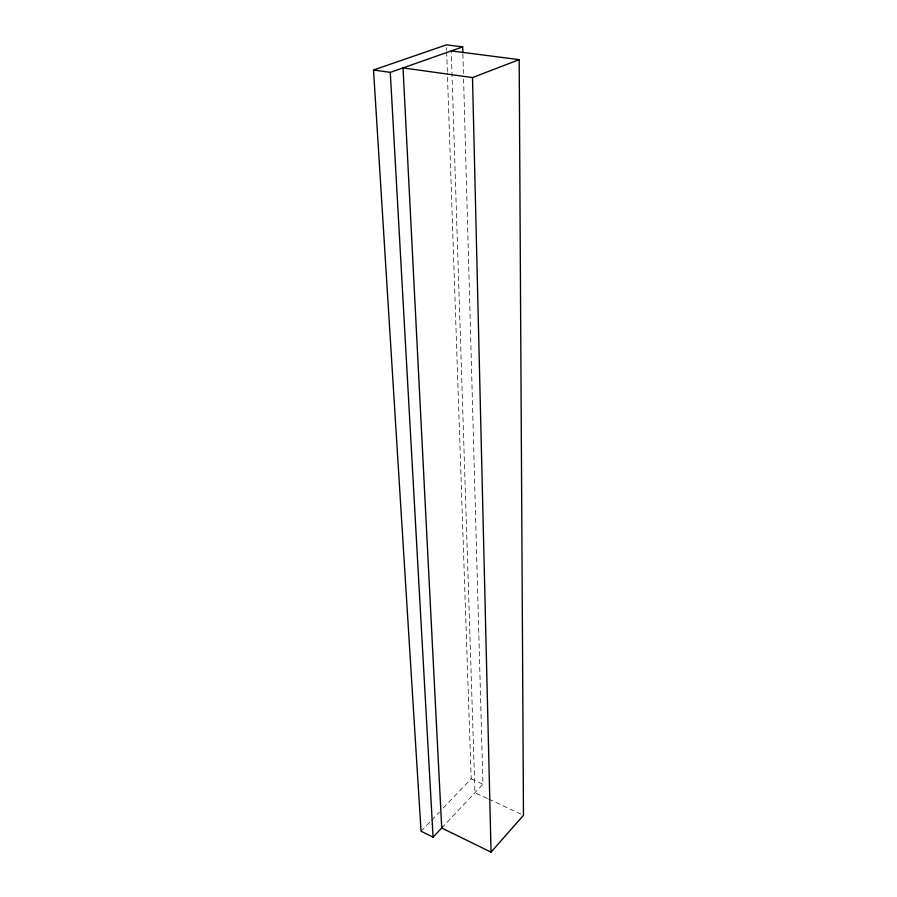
<?xml version="1.0" encoding="UTF-8"?>
<svg xmlns="http://www.w3.org/2000/svg" width="897" height="897" viewBox="0 0 897 897"><rect width="100%" height="100%" fill="white"/><g stroke="black" fill="none" stroke-linecap="round" stroke-linejoin="round"><path stroke-width="0.67" stroke-dasharray="4.49 3.36" d="M441.728 828.009L482.945 784.202L463.581 79.071M421.052 831.216L430.695 821.136M431.659 820.127L439.373 812.065M443.23 808.029L471.183 778.798L447.39 72.859M471.183 778.798L482.945 784.202M487.396 798.498L474.95 792.701L451.314 52.318M488.641 799.07L520.989 814.14M446.538 47.653L446.628 50.456M446.672 51.858L447.334 71.457M462.886 53.887L463.424 73.476"/><path stroke-width="1.35" d="M519.184 59.639L472.495 77.579L403.022 67.903L441.728 828.009L491.051 852.15L523.478 815.306L519.184 59.639L451.269 50.916M462.841 52.497L462.695 46.891L446.437 44.85L373.522 70L421.052 831.216L433.083 837.181L442.681 827M373.522 70L390.285 72.388L462.695 46.891M390.285 72.388L433.083 837.181M472.495 77.579L491.051 852.15"/></g></svg>
